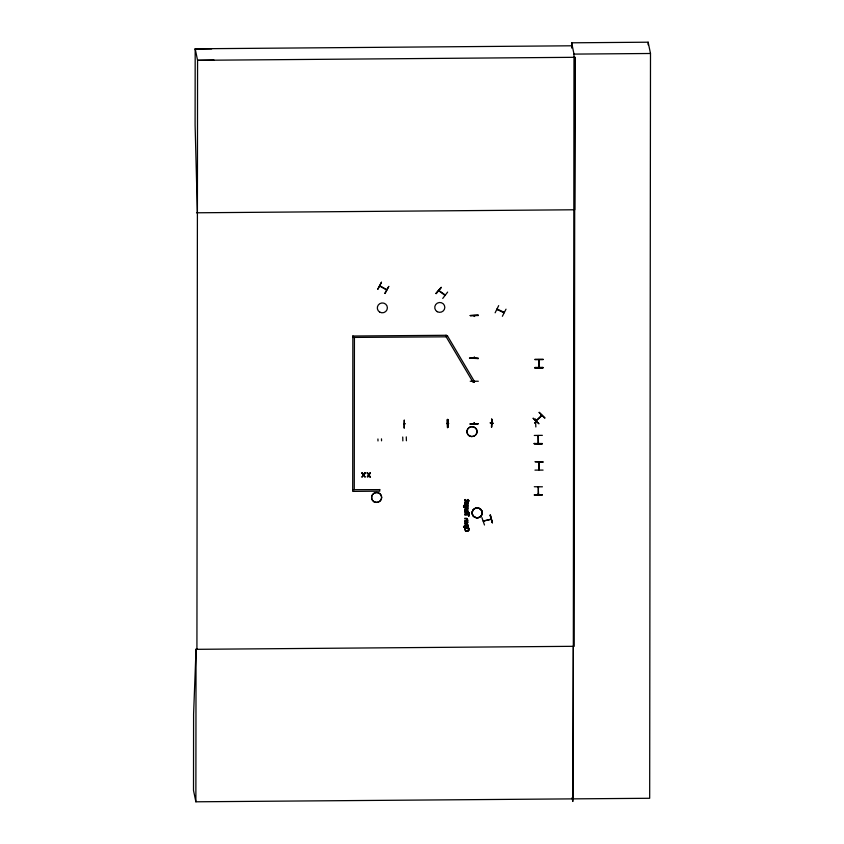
<?xml version="1.0" encoding="UTF-8"?>
<svg xmlns="http://www.w3.org/2000/svg" width="844" height="844" viewBox="0 0 844 844"><rect width="100%" height="100%" fill="white"/><g stroke="black" fill="none" stroke-linecap="round" stroke-linejoin="round"><path stroke-width="1.27" d="M571.156 45.798L195.186 48.794L195.101 125.028L197.401 212.793M571.652 48.024L571.652 42.812L648.15 42.2L650.492 53.489L649.68 798.276L195.871 801.8L196.04 649.215L196.926 649.215M379.716 489.488L379.737 491.166L352.708 491.387L352.855 335.88M474.381 381.077L473.167 382.438L446.181 336.819L446.159 335.142M463.599 527.057L467.977 526.93L463.599 527.057L463.578 526.434L464.938 526.519L463.578 526.434M463.599 506.716L464.211 506.98M466.88 518.343L464.77 518.258L464.791 518.891L467.027 518.891M468.547 514.112L469.064 512.698L469.074 516.159L468.547 514.661L464.791 514.787L464.77 514.133L468.547 514.112L464.77 514.133M467.27 510.166L464.78 510.061L465.002 510.863M467.344 508.373L464.78 508.795L464.801 509.417L468.009 509.386L467.734 508.499M465.455 521.613L464.886 521.655M465.571 521.444L464.96 521.328M465.35 502.138L464.907 501.937M466.046 523.417L466.321 521.254L467.281 521.434M466.648 501.631L466.352 503.815L465.846 503.657M467.555 522.9C466.489 525.01 466.373 520.379 467.576 522.278M467.143 502.201L466.774 503.815L467.397 502.233M468.072 511.327L467.935 512.382L467.587 511.337M467.998 507.719L467.418 507.634L467.903 508.352M468.019 501.051L468.947 501.051L465.772 500.977M465.403 500.376L467.576 500.534L468.009 499.458L468.019 500.524L468.947 501.051M467.998 527.025L467.998 526.498M463.683 505.714L464.77 504.849L467.998 504.796L467.861 505.324A1.435 1.403 -11.7 0 1 468.061 506.368L467.861 506.927M468.568 516.169L468.547 514.661L464.791 514.787M468.568 514.196L469.074 512.793M542.418 494.806L534.315 495.249L542.428 494.742L534.294 494.711M534.241 443.385L534.263 443.912L542.375 443.849L534.263 443.575M534.969 368.068L534.948 367.53L543.082 367.562L534.969 368.068L543.082 367.984M534.98 359.692L543.093 359.628M538.113 494.447L538.208 493.782M538.483 493.772L538.577 494.689L538.198 486.671M538.198 494.668L538.483 486.671M538.103 435.673L538.472 443.111M538.894 359.66L539.137 367.351M538.862 359.491L539.179 367.267M538.757 469.707L538.852 462.016L539.211 469.707M542.428 486.809L534.305 486.735M543.082 462.069L534.969 461.71L543.061 461.932M571.652 42.812L573.994 54.1L573.16 798.793M648.15 44.837L648.15 42.2M573.329 646.314L572.844 801.473L572.063 797.749M575.165 57.308L574.69 209.776L196.515 212.793M404.244 428.013L404.287 419.985L404.128 428.003M446.93 423.319C446.792 424.405 449.746 423.308 447.942 423.055M447.731 427.307L447.383 419.468L447.658 427.676L448.153 419.721M447.362 427.391L447.415 419.457M447.816 419.373L447.637 427.581M470.287 315.656L478.4 315.192L470.277 315.508M470.245 358.204L478.348 358.573C473.199 357.582 461.225 358.204 478.348 358.194M470.224 381.245L478.326 381.235M470.171 424.184L478.263 423.635M474.412 381.235L474.128 382.121L474.096 381.077M474.518 315.751L474.518 316.5L474.528 315.814M474.455 381.952L474.106 381.351M474.412 382.037L474.455 381.404M474.455 423.023L474.37 423.741L473.969 422.855M491.102 422.791L491.018 422.707M491.63 427.053L491.693 419.12M491.683 419.109L491.524 427.317L491.925 419.362M492.115 423.519L492.907 423.213L491.968 423.044M534.685 422.823L535.391 423.182L535.223 422.612M535.845 426.969L535.434 418.94M534.98 359.27L543.082 359.185M534.273 435.451L542.365 435.335M478.4 315.55L470.277 315.561M195.186 48.794L197.57 60.314L196.926 649.31L196.04 649.331L193.593 714.161L193.508 790.395L195.871 801.8M463.588 505.915L463.62 506.811M463.588 506.347L463.662 505.619M464.685 529.473L464.991 528.302M466.669 512.076L466.89 510.578L467.502 510.884M466.837 511.443L466.89 510.578M468.093 502.792L467.101 504.248M468.082 503.193L467.892 502.064M468.642 529.346L467.966 530.528L466.5 530.623M467.597 506.031L467.449 506.632M466.437 511.147L465.571 510.588L465.202 511.517M465.202 525.823L465.666 524.989L466.901 524.989M465.192 529.104L465.202 529.747M465.181 529.473L465.614 528.449M466.489 512.234L465.73 512.656A1.097 1.076 -11.7 0 1 465.139 512.498L465.118 510.588M467.439 508.257L467.418 507.666M468.061 525.443L467.956 526.055M468.051 525.812L468.04 525.179M467.544 525.886L467.376 525.116M465.181 522.499L465.308 521.761M439.154 291.011L439.429 290.663M466.352 511.622L466.416 511.053M464.77 499.88L465.308 499.479M483.38 521.138L491.166 519.218M484.045 520.727L484.298 521.033M490.417 519.092L490.417 518.86M490.965 518.701L491.229 518.997M464.116 505.788L464.147 506.833M467.576 522.995L467.555 522.183M467.386 512.382L467.555 511.854M467.365 508.468L467.439 507.793M541.415 415.839L541.943 415.459M465.244 502.444L465.593 501.737M465.181 525.728L465.382 526.519L467.207 526.508L467.471 525.242M466.753 511.686L466.51 512.329M465.234 511.274L465.571 510.588M465.519 505.535L465.983 506.959M495.133 312.797L498.677 305.612M503.646 312.227L503.615 312.058M502.37 316.3L506.02 309.178M490.322 422.96L491.219 422.949M492.706 423.002L492.147 422.96M468.979 530.116L468.568 530.792M467.977 503.383L466.373 504.258M381.446 282.265L377.732 289.365L381.477 282.276M379.821 285.641L380.043 285.821M380.633 286.243L380.528 286.095M384.78 293.343L388.82 286.359L385.096 293.533M365.157 472.893C361.063 478.263 367.056 472.144 364.502 472.904L363.5 474.655L361.823 472.925L362.445 472.914M361.823 472.925L363.184 475.077L361.833 477.208L363.521 475.425L365.209 477.187L363.838 475.003M368.765 474.613L370.421 472.851L369.113 475.056L370.474 477.145L368.775 475.383L367.752 477.166C365.79 477.124 370.738 473.948 367.087 472.883L368.744 474.518M467.523 506.389L465.962 506.864M465.297 528.945L465.856 528.291M468.409 530.19L468.61 529.072M464.833 525.211L466.827 524.419M467.449 526.012L465.223 526.065M467.819 519.946L467.998 520.801L464.77 520.737L467.186 520.284L467.502 519.049L466.595 518.775M467.576 505.788L465.656 505.345L465.371 506.442M466.247 511.717L465.498 511.981M465.065 505.651L464.211 505.725M435.926 293.48L441.212 287.403L435.958 293.49M436.221 293.691L441.148 287.34M439.313 291.159L438.796 290.294M444.355 294.799L445.242 295.062M447.647 292.087L442.741 298.449M446.877 423.561L447.489 423.319M448.586 423.403L447.974 423.255M492.791 423.509L492.084 423.488M465.255 528.027L464.727 529.884M468.8 530.433L466.394 531.192M544.707 418.149L539.052 412.494M541.679 415.332L536.024 420.702M536.32 420.871L541.88 415.522M464.991 524.989L465.751 524.504M491.197 519.25L483.348 520.97M539.263 412.283L544.992 417.854M538.187 435.504L538.061 443.111M497.665 309.78L497.823 309.505M467.365 523.174L466.753 523.533M541.447 416.008L541.131 415.554M536.425 420.196L536.351 421.029M467.302 506.664L466.426 506.906M468.198 530.285L467.639 530.549M386.478 289.83L386.71 289.45M352.845 337.431L446.181 336.819L447.52 335.901M484.171 521.233L484.023 520.685M448.618 423.646L447.774 423.139M464.316 505.609L465.213 505.345M467.418 507.202L466.416 507.444M504.026 312.85L496.979 309.431M468.23 530.918L466.901 531.214M465.593 527.901L467.428 527.637M466.278 512.424L465.709 512.561A1.097 1.076 -11.7 0 1 465.118 512.403M481.892 517.572L484.488 524.989M465.877 528.386L466.922 528.186M492.379 522.795L490.142 515.114M490.09 515.125L492.326 522.837L490.512 515.093M467.059 523.871L465.972 523.955M444.999 295.411L438.658 290.684M465.983 527.743L466.922 527.606M464.464 505.007L467.998 504.796M483.633 521.392L483.485 520.843M467.312 530.707L466.152 530.559M466.5 528.112L467.671 528.27M195.249 49.121L211.654 48.878M213.975 60.072L197.57 60.314L574.859 57.308L574.215 646.304L196.04 649.331M573.994 54.1L650.492 53.489M352.876 336.028L446.191 335.279M543.061 367.467L534.948 367.551M534.263 443.533L542.375 443.511M534.959 470.119L543.072 470.097M365.178 472.988L364.502 472.904M369.788 472.957L370.442 472.946M379.737 489.625L352.686 489.699M466.025 500.45L467.576 500.534M468.019 500.524L468.926 500.429M534.6 422.865L535.391 422.696M490.29 422.833L491.134 423.234M405.004 423.825L404.318 424.247L404.413 423.667M470.15 423.667L478.284 423.73L470.171 424.163M465.519 500.967L467.555 500.967M466.394 504.353L465.666 504.163M466.975 510.05L467.513 510.219M466.394 524.852L467.27 525.116M466.753 521.866L467.397 522.035M490.448 422.707L490.448 423.108M466.806 524.324L467.65 524.694M438.88 290.442L445.157 294.904M466.078 507.529L465.065 506.97M467.302 528.112L467.977 528.376M404.403 424.057L404.972 423.656M466.416 531.287L465.571 530.939M467.407 527.542L468.251 527.88A1.646 1.604 -11.7 0 1 469 528.671M466.088 503.805L465.255 503.129M466.985 501.558L467.914 502.159M466.964 521.275L467.998 522.077M464.801 523.069L465.993 524.05M465.202 499.933L465.666 500.534M467.112 524.377L467.84 524.862M465.972 531.192L465.255 530.728M467.85 527.637L468.23 527.795A1.646 1.604 -11.7 0 1 468.979 528.576L469.116 529.04M465.666 523.966L464.928 523.343M504.111 312.312L496.989 308.946M379.927 285.852L386.837 289.692M379.779 286.084L386.626 289.956M465.139 500.946L464.727 500.07M464.822 503.362L465.403 504.132M474.054 423.635L474.054 423.023M465.16 503.952L464.717 502.686M447.552 336.039L474.528 381.657M465.35 511.96L465.181 511.422M465.276 503.224L465.181 502.697M536.024 420.586L536.204 421.124M474.17 315.477L474.085 316.194M492.706 422.96L492.706 423.361M474.423 357.139L474.444 357.814M474.138 357.139L474.043 357.814M467.418 505.334L465.656 505.345M464.284 507.255L463.725 507.265M354.427 337.41L354.258 489.689M369.841 477.05L368.775 475.383M367.71 472.872L367.087 472.883M468.019 510.778L468.082 511.422M406.281 436.875L406.407 440.747M402.736 437.013L402.852 440.884M381.477 438.848L381.541 440.821M377.933 438.986L377.996 440.958M533.186 418.255L538.968 423.804L533.155 418.307M374.082 501.811A5.064 4.948 -11.7 0 0 381.678 497.464A5.043 4.927 -11.7 0 0 374.092 493.181A5.043 4.927 -11.7 0 0 374.082 501.716A5.043 4.927 -11.7 0 0 381.646 497.39A5.064 4.948 -11.7 0 0 374.092 493.234A5.064 4.948 -11.7 0 0 374.082 501.811M469.464 435.947A5.064 4.948 -11.7 0 0 477.05 431.59A5.064 4.948 -11.7 0 0 469.464 427.37A5.064 4.948 -11.7 0 0 469.464 435.947M469.443 435.905A5.075 4.958 -11.7 0 0 477.05 431.548A5.075 4.958 -11.7 0 0 469.454 427.317A5.075 4.958 -11.7 0 0 469.443 435.905M437.266 311.7A5.043 4.927 -11.7 0 0 444.82 307.374A5.043 4.927 -11.7 0 0 437.266 303.165A5.043 4.927 -11.7 0 0 437.266 311.7M379.821 312.164A5.043 4.927 -11.7 0 0 387.385 307.838A5.043 4.927 -11.7 0 0 379.832 303.629A5.043 4.927 -11.7 0 0 379.821 312.164M474.644 517.214A5.064 4.948 -11.7 0 0 482.24 512.867A5.075 4.958 -11.7 0 0 474.644 508.584A5.075 4.958 -11.7 0 0 474.634 517.172A5.075 4.958 -11.7 0 0 482.24 512.825A5.064 4.948 -11.7 0 0 474.655 508.637A5.064 4.948 -11.7 0 0 474.644 517.214M474.634 517.129A5.053 4.937 -11.7 0 0 482.209 512.793A5.053 4.937 -11.7 0 0 474.644 508.573A5.053 4.937 -11.7 0 0 474.634 517.129"/></g></svg>
